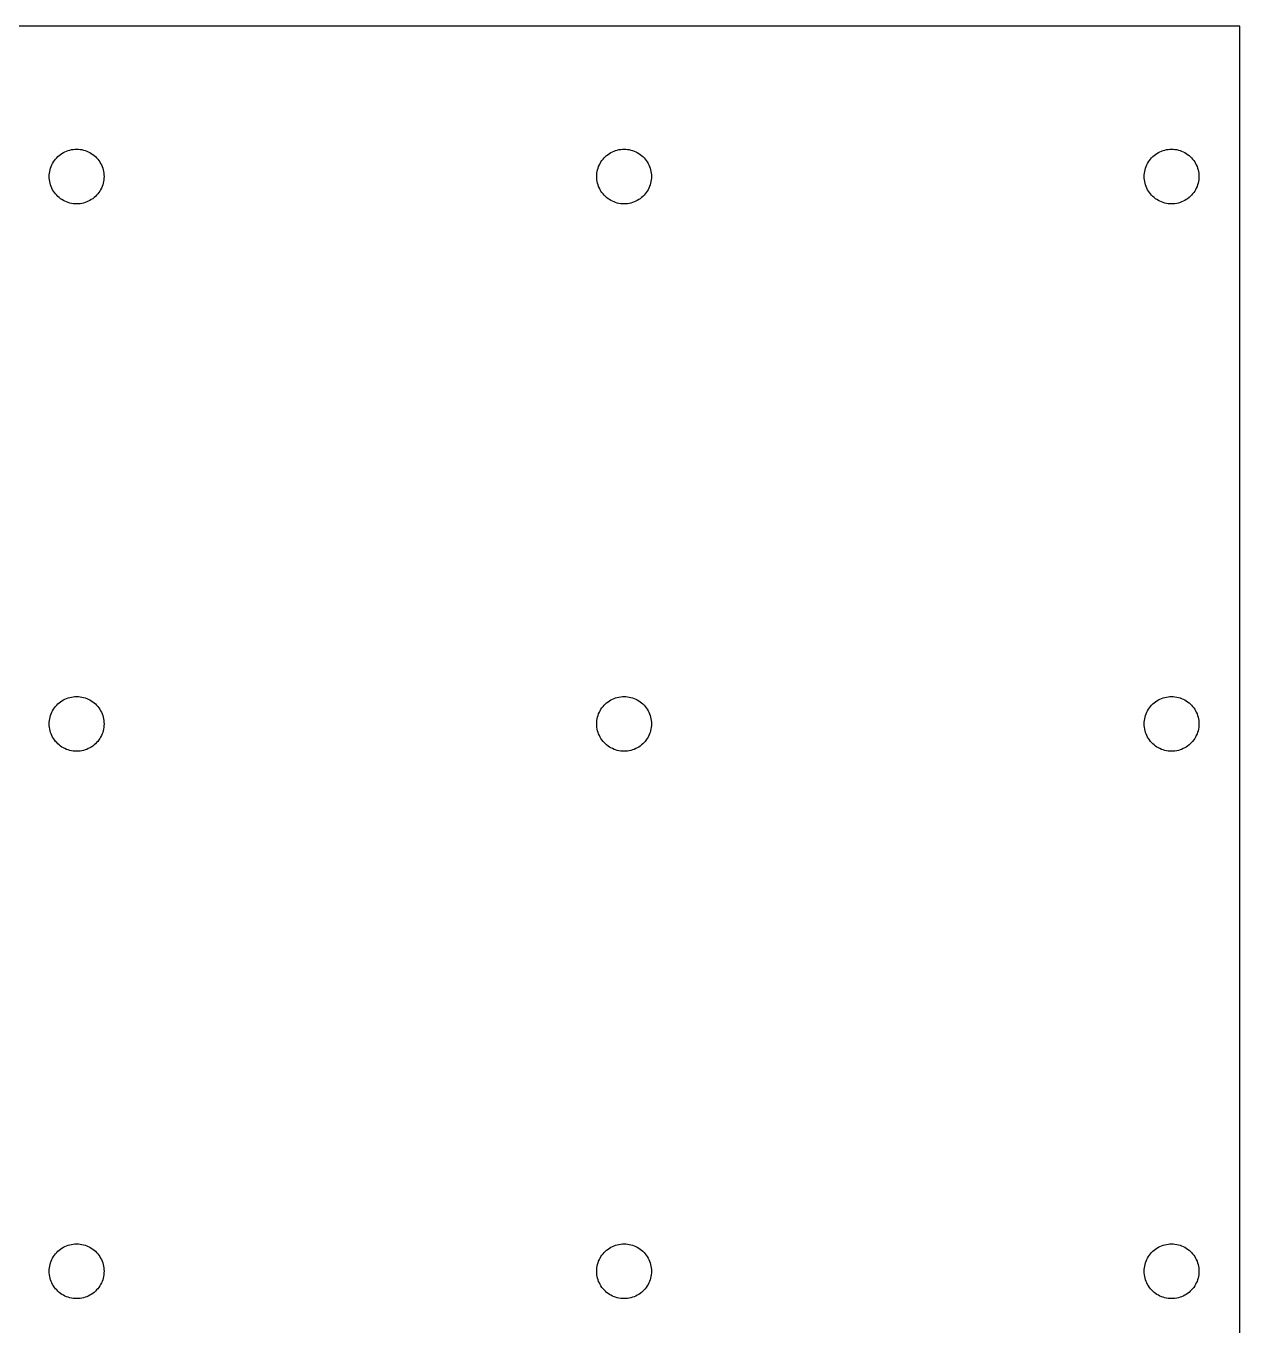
# Model space of a CAD drawing. Header units: metres. Extents: x -85 to 85, y -95 to 95.
# Drawn here: x -3.7 to 85, y 0 to 95 of the extents above; entities that cross this region are included whole.
import ezdxf

# ---------------------------------------------------------------- set-up
doc = ezdxf.new("R2010")
doc.units = ezdxf.units.M

msp = doc.modelspace()

# ---------------------------------------------------------------- linework, layer by layer
for p, q in [((85, 95), (-85, 95)), ((85, -95), (85, 95)), ((-1.36909, 85.4579), (-1.27486, 85.541)), ((-1.27486, 85.541), (-1.17558, 85.618)), ((-1.17558, 85.618), (-1.07166, 85.6886)), ((-1.07166, 85.6886), (-0.963516, 85.7526)), ((-0.963516, 85.7526), (-0.851562, 85.8096)), ((-0.851562, 85.8096), (-0.736252, 85.8595)), ((-0.736252, 85.8595), (-0.618042, 85.9021)), ((-0.618042, 85.9021), (-0.497391, 85.9372)), ((-0.497391, 85.9372), (-0.374771, 85.9646)), ((-0.374771, 85.9646), (-0.250671, 85.9842)), ((-0.250671, 85.9842), (-0.125595, 85.996)), ((-0.125595, 85.996), (0, 86)), ((0, 86), (0.12558, 85.996)), ((0.12558, 85.996), (0.250656, 85.9842)), ((0.250656, 85.9842), (0.374756, 85.9646)), ((0.374756, 85.9646), (0.497375, 85.9372)), ((0.497375, 85.9372), (0.618027, 85.9021)), ((0.618027, 85.9021), (0.736237, 85.8595)), ((0.736237, 85.8595), (0.851547, 85.8096)), ((0.851547, 85.8096), (0.963501, 85.7526)), ((0.963501, 85.7526), (1.07164, 85.6886)), ((1.07164, 85.6886), (1.17557, 85.618)), ((1.17557, 85.618), (1.27484, 85.541)), ((1.27484, 85.541), (1.36908, 85.4579)), ((38.6309, 85.4579), (38.7251, 85.541)), ((38.7251, 85.541), (38.8244, 85.618)), ((38.8244, 85.618), (38.9283, 85.6886)), ((38.9283, 85.6886), (39.0365, 85.7526)), ((39.0365, 85.7526), (39.1484, 85.8096)), ((39.1484, 85.8096), (39.2637, 85.8595)), ((39.2637, 85.8595), (39.382, 85.9021)), ((39.382, 85.9021), (39.5026, 85.9372)), ((39.5026, 85.9372), (39.6252, 85.9646)), ((39.6252, 85.9646), (39.7493, 85.9842)), ((39.7493, 85.9842), (39.8744, 85.996)), ((39.8744, 85.996), (40, 86)), ((40, 86), (40.1256, 85.996)), ((40.1256, 85.996), (40.2507, 85.9842)), ((40.2507, 85.9842), (40.3748, 85.9646)), ((40.3748, 85.9646), (40.4974, 85.9372)), ((40.4974, 85.9372), (40.618, 85.9021)), ((40.618, 85.9021), (40.7362, 85.8595)), ((40.7362, 85.8595), (40.8515, 85.8096)), ((40.8515, 85.8096), (40.9635, 85.7526)), ((40.9635, 85.7526), (41.0716, 85.6886)), ((41.0716, 85.6886), (41.1756, 85.618)), ((41.1756, 85.618), (41.2748, 85.541)), ((41.2748, 85.541), (41.3691, 85.4579)), ((78.6309, 85.4579), (78.7251, 85.541)), ((78.7251, 85.541), (78.8244, 85.618)), ((78.8244, 85.618), (78.9283, 85.6886)), ((78.9283, 85.6886), (79.0365, 85.7526)), ((79.0365, 85.7526), (79.1484, 85.8096)), ((79.1484, 85.8096), (79.2637, 85.8595)), ((79.2637, 85.8595), (79.382, 85.9021)), ((79.382, 85.9021), (79.5026, 85.9372)), ((79.5026, 85.9372), (79.6252, 85.9646)), ((79.6252, 85.9646), (79.7493, 85.9842)), ((79.7493, 85.9842), (79.8744, 85.996)), ((79.8744, 85.996), (80, 86)), ((80, 86), (80.1256, 85.996)), ((80.1256, 85.996), (80.2507, 85.9842)), ((80.2507, 85.9842), (80.3748, 85.9646)), ((80.3748, 85.9646), (80.4974, 85.9372)), ((80.4974, 85.9372), (80.618, 85.9021)), ((80.618, 85.9021), (80.7362, 85.8595)), ((80.7362, 85.8595), (80.8515, 85.8096)), ((80.8515, 85.8096), (80.9635, 85.7526)), ((80.9635, 85.7526), (81.0716, 85.6886)), ((81.0716, 85.6886), (81.1756, 85.618)), ((81.1756, 85.618), (81.2748, 85.541)), ((81.2748, 85.541), (81.3691, 85.4579)), ((-1.93718, 84.4974), (-1.90211, 84.618)), ((-1.90211, 84.618), (-1.85956, 84.7362)), ((-1.85956, 84.7362), (-1.80966, 84.8515)), ((-1.80966, 84.8515), (-1.75262, 84.9635)), ((-1.75262, 84.9635), (-1.68866, 85.0716)), ((-1.68866, 85.0716), (-1.61804, 85.1756)), ((-1.61804, 85.1756), (-1.54103, 85.2748)), ((-1.54103, 85.2748), (-1.45795, 85.3691)), ((-1.45795, 85.3691), (-1.36909, 85.4579)), ((1.36908, 85.4579), (1.45793, 85.3691)), ((1.45793, 85.3691), (1.54102, 85.2748)), ((1.54102, 85.2748), (1.61803, 85.1756)), ((1.61803, 85.1756), (1.68864, 85.0716)), ((1.68864, 85.0716), (1.75261, 84.9635)), ((1.75261, 84.9635), (1.80965, 84.8515)), ((1.80965, 84.8515), (1.85954, 84.7362)), ((1.85954, 84.7362), (1.9021, 84.618)), ((1.9021, 84.618), (1.93716, 84.4974)), ((38.0628, 84.4974), (38.0979, 84.618)), ((38.0979, 84.618), (38.1404, 84.7362)), ((38.1404, 84.7362), (38.1903, 84.8515)), ((38.1903, 84.8515), (38.2474, 84.9635)), ((38.2474, 84.9635), (38.3113, 85.0716)), ((38.3113, 85.0716), (38.382, 85.1756)), ((38.382, 85.1756), (38.459, 85.2748)), ((38.459, 85.2748), (38.5421, 85.3691)), ((38.5421, 85.3691), (38.6309, 85.4579)), ((41.3691, 85.4579), (41.4579, 85.3691)), ((41.4579, 85.3691), (41.541, 85.2748)), ((41.541, 85.2748), (41.618, 85.1756)), ((41.618, 85.1756), (41.6886, 85.0716)), ((41.6886, 85.0716), (41.7526, 84.9635)), ((41.7526, 84.9635), (41.8096, 84.8515)), ((41.8096, 84.8515), (41.8595, 84.7362)), ((41.8595, 84.7362), (41.9021, 84.618)), ((41.9021, 84.618), (41.9372, 84.4974)), ((78.0628, 84.4974), (78.0979, 84.618)), ((78.0979, 84.618), (78.1404, 84.7362)), ((78.1404, 84.7362), (78.1903, 84.8515)), ((78.1903, 84.8515), (78.2474, 84.9635)), ((78.2474, 84.9635), (78.3113, 85.0716)), ((78.3113, 85.0716), (78.382, 85.1756)), ((78.382, 85.1756), (78.459, 85.2748)), ((78.459, 85.2748), (78.5421, 85.3691)), ((78.5421, 85.3691), (78.6309, 85.4579)), ((81.3691, 85.4579), (81.4579, 85.3691)), ((81.4579, 85.3691), (81.541, 85.2748)), ((81.541, 85.2748), (81.618, 85.1756)), ((81.618, 85.1756), (81.6886, 85.0716)), ((81.6886, 85.0716), (81.7526, 84.9635)), ((81.7526, 84.9635), (81.8096, 84.8515)), ((81.8096, 84.8515), (81.8595, 84.7362)), ((81.8595, 84.7362), (81.9021, 84.618)), ((81.9021, 84.618), (81.9372, 84.4974)), ((-2, 84), (-1.99606, 84.1256)), ((-1.99606, 83.8744), (-2, 84)), ((-1.99606, 84.1256), (-1.98424, 84.2507)), ((-1.98424, 83.7493), (-1.99606, 83.8744)), ((-1.98424, 84.2507), (-1.96458, 84.3748)), ((-1.96458, 83.6252), (-1.98424, 83.7493)), ((-1.96458, 84.3748), (-1.93718, 84.4974)), ((-1.93718, 83.5026), (-1.96458, 83.6252)), ((1.93716, 84.4974), (1.96457, 84.3748)), ((1.96457, 83.6252), (1.93716, 83.5026)), ((1.96457, 84.3748), (1.98422, 84.2507)), ((1.98422, 83.7493), (1.96457, 83.6252)), ((1.98422, 84.2507), (1.99605, 84.1256)), ((1.99605, 83.8744), (1.98422, 83.7493)), ((1.99605, 84.1256), (2, 84)), ((2, 84), (1.99605, 83.8744)), ((38, 84), (38.0039, 84.1256)), ((38.0039, 83.8744), (38, 84)), ((38.0039, 84.1256), (38.0158, 84.2507)), ((38.0158, 83.7493), (38.0039, 83.8744)), ((38.0158, 84.2507), (38.0354, 84.3748)), ((38.0354, 83.6252), (38.0158, 83.7493)), ((38.0354, 84.3748), (38.0628, 84.4974)), ((38.0628, 83.5026), (38.0354, 83.6252)), ((41.9372, 84.4974), (41.9646, 84.3748)), ((41.9646, 83.6252), (41.9372, 83.5026)), ((41.9646, 84.3748), (41.9842, 84.2507)), ((41.9842, 83.7493), (41.9646, 83.6252)), ((41.9842, 84.2507), (41.996, 84.1256)), ((41.996, 83.8744), (41.9842, 83.7493)), ((41.996, 84.1256), (42, 84)), ((42, 84), (41.996, 83.8744)), ((78, 84), (78.0039, 84.1256)), ((78.0039, 83.8744), (78, 84)), ((78.0039, 84.1256), (78.0158, 84.2507)), ((78.0158, 83.7493), (78.0039, 83.8744)), ((78.0158, 84.2507), (78.0354, 84.3748)), ((78.0354, 83.6252), (78.0158, 83.7493)), ((78.0354, 84.3748), (78.0628, 84.4974)), ((78.0628, 83.5026), (78.0354, 83.6252)), ((81.9372, 84.4974), (81.9646, 84.3748)), ((81.9646, 83.6252), (81.9372, 83.5026)), ((81.9646, 84.3748), (81.9842, 84.2507)), ((81.9842, 83.7493), (81.9646, 83.6252)), ((81.9842, 84.2507), (81.996, 84.1256)), ((81.996, 83.8744), (81.9842, 83.7493)), ((81.996, 84.1256), (82, 84)), ((82, 84), (81.996, 83.8744)), ((-1.90211, 83.382), (-1.93718, 83.5026)), ((-1.85956, 83.2637), (-1.90211, 83.382)), ((-1.80966, 83.1484), (-1.85956, 83.2637)), ((-1.75262, 83.0365), (-1.80966, 83.1484)), ((-1.68866, 82.9283), (-1.75262, 83.0365)), ((-1.61804, 82.8244), (-1.68866, 82.9283)), ((-1.54103, 82.7251), (-1.61804, 82.8244)), ((-1.45795, 82.6309), (-1.54103, 82.7251)), ((1.54102, 82.7251), (1.45793, 82.6309)), ((1.61803, 82.8244), (1.54102, 82.7251)), ((1.68864, 82.9283), (1.61803, 82.8244)), ((1.75261, 83.0365), (1.68864, 82.9283)), ((1.80965, 83.1484), (1.75261, 83.0365)), ((1.85954, 83.2637), (1.80965, 83.1484)), ((1.9021, 83.382), (1.85954, 83.2637)), ((1.93716, 83.5026), (1.9021, 83.382)), ((38.0979, 83.382), (38.0628, 83.5026)), ((38.1404, 83.2637), (38.0979, 83.382)), ((38.1903, 83.1484), (38.1404, 83.2637)), ((38.2474, 83.0365), (38.1903, 83.1484)), ((38.3113, 82.9283), (38.2474, 83.0365)), ((38.382, 82.8244), (38.3113, 82.9283)), ((38.459, 82.7251), (38.382, 82.8244)), ((38.5421, 82.6309), (38.459, 82.7251)), ((41.541, 82.7251), (41.4579, 82.6309)), ((41.618, 82.8244), (41.541, 82.7251)), ((41.6886, 82.9283), (41.618, 82.8244)), ((41.7526, 83.0365), (41.6886, 82.9283)), ((41.8096, 83.1484), (41.7526, 83.0365)), ((41.8595, 83.2637), (41.8096, 83.1484)), ((41.9021, 83.382), (41.8595, 83.2637)), ((41.9372, 83.5026), (41.9021, 83.382)), ((78.0979, 83.382), (78.0628, 83.5026)), ((78.1404, 83.2637), (78.0979, 83.382)), ((78.1903, 83.1484), (78.1404, 83.2637)), ((78.2474, 83.0365), (78.1903, 83.1484)), ((78.3113, 82.9283), (78.2474, 83.0365)), ((78.382, 82.8244), (78.3113, 82.9283)), ((78.459, 82.7251), (78.382, 82.8244)), ((78.5421, 82.6309), (78.459, 82.7251)), ((81.541, 82.7251), (81.4579, 82.6309)), ((81.618, 82.8244), (81.541, 82.7251)), ((81.6886, 82.9283), (81.618, 82.8244)), ((81.7526, 83.0365), (81.6886, 82.9283)), ((81.8096, 83.1484), (81.7526, 83.0365)), ((81.8595, 83.2637), (81.8096, 83.1484)), ((81.9021, 83.382), (81.8595, 83.2637)), ((81.9372, 83.5026), (81.9021, 83.382)), ((-1.36909, 82.5421), (-1.45795, 82.6309)), ((-1.27486, 82.459), (-1.36909, 82.5421)), ((-1.17558, 82.382), (-1.27486, 82.459)), ((-1.07166, 82.3113), (-1.17558, 82.382)), ((-0.963516, 82.2474), (-1.07166, 82.3113)), ((-0.851562, 82.1903), (-0.963516, 82.2474)), ((-0.736252, 82.1404), (-0.851562, 82.1903)), ((-0.618042, 82.0979), (-0.736252, 82.1404)), ((-0.497391, 82.0628), (-0.618042, 82.0979)), ((-0.374771, 82.0354), (-0.497391, 82.0628)), ((-0.250671, 82.0158), (-0.374771, 82.0354)), ((-0.125595, 82.0039), (-0.250671, 82.0158)), ((0, 82), (-0.125595, 82.0039)), ((0.12558, 82.0039), (0, 82)), ((0.250656, 82.0158), (0.12558, 82.0039)), ((0.374756, 82.0354), (0.250656, 82.0158)), ((0.497375, 82.0628), (0.374756, 82.0354)), ((0.618027, 82.0979), (0.497375, 82.0628)), ((0.736237, 82.1404), (0.618027, 82.0979)), ((0.851547, 82.1903), (0.736237, 82.1404)), ((0.963501, 82.2474), (0.851547, 82.1903)), ((1.07164, 82.3113), (0.963501, 82.2474)), ((1.17557, 82.382), (1.07164, 82.3113)), ((1.27484, 82.459), (1.17557, 82.382)), ((1.36908, 82.5421), (1.27484, 82.459)), ((1.45793, 82.6309), (1.36908, 82.5421)), ((38.6309, 82.5421), (38.5421, 82.6309)), ((38.7251, 82.459), (38.6309, 82.5421)), ((38.8244, 82.382), (38.7251, 82.459)), ((38.9283, 82.3113), (38.8244, 82.382)), ((39.0365, 82.2474), (38.9283, 82.3113)), ((39.1484, 82.1903), (39.0365, 82.2474)), ((39.2637, 82.1404), (39.1484, 82.1903)), ((39.382, 82.0979), (39.2637, 82.1404)), ((39.5026, 82.0628), (39.382, 82.0979)), ((39.6252, 82.0354), (39.5026, 82.0628)), ((39.7493, 82.0158), (39.6252, 82.0354)), ((39.8744, 82.0039), (39.7493, 82.0158)), ((40, 82), (39.8744, 82.0039)), ((40.1256, 82.0039), (40, 82)), ((40.2507, 82.0158), (40.1256, 82.0039)), ((40.3748, 82.0354), (40.2507, 82.0158)), ((40.4974, 82.0628), (40.3748, 82.0354)), ((40.618, 82.0979), (40.4974, 82.0628)), ((40.7362, 82.1404), (40.618, 82.0979)), ((40.8515, 82.1903), (40.7362, 82.1404)), ((40.9635, 82.2474), (40.8515, 82.1903)), ((41.0716, 82.3113), (40.9635, 82.2474)), ((41.1756, 82.382), (41.0716, 82.3113)), ((41.2748, 82.459), (41.1756, 82.382)), ((41.3691, 82.5421), (41.2748, 82.459)), ((41.4579, 82.6309), (41.3691, 82.5421)), ((78.6309, 82.5421), (78.5421, 82.6309)), ((78.7251, 82.459), (78.6309, 82.5421)), ((78.8244, 82.382), (78.7251, 82.459)), ((78.9283, 82.3113), (78.8244, 82.382)), ((79.0365, 82.2474), (78.9283, 82.3113)), ((79.1484, 82.1903), (79.0365, 82.2474)), ((79.2637, 82.1404), (79.1484, 82.1903)), ((79.382, 82.0979), (79.2637, 82.1404)), ((79.5026, 82.0628), (79.382, 82.0979)), ((79.6252, 82.0354), (79.5026, 82.0628)), ((79.7493, 82.0158), (79.6252, 82.0354)), ((79.8744, 82.0039), (79.7493, 82.0158)), ((80, 82), (79.8744, 82.0039)), ((80.1256, 82.0039), (80, 82)), ((80.2507, 82.0158), (80.1256, 82.0039)), ((80.3748, 82.0354), (80.2507, 82.0158)), ((80.4974, 82.0628), (80.3748, 82.0354)), ((80.618, 82.0979), (80.4974, 82.0628)), ((80.7362, 82.1404), (80.618, 82.0979)), ((80.8515, 82.1903), (80.7362, 82.1404)), ((80.9635, 82.2474), (80.8515, 82.1903)), ((81.0716, 82.3113), (80.9635, 82.2474)), ((81.1756, 82.382), (81.0716, 82.3113)), ((81.2748, 82.459), (81.1756, 82.382)), ((81.3691, 82.5421), (81.2748, 82.459)), ((81.4579, 82.6309), (81.3691, 82.5421)), ((-1.27486, 45.541), (-1.17558, 45.618)), ((-1.17558, 45.618), (-1.07166, 45.6886)), ((-1.07166, 45.6886), (-0.963516, 45.7526)), ((-0.963516, 45.7526), (-0.851562, 45.8096)), ((-0.851562, 45.8096), (-0.736252, 45.8595)), ((-0.736252, 45.8595), (-0.618042, 45.9021)), ((-0.618042, 45.9021), (-0.497391, 45.9372)), ((-0.497391, 45.9372), (-0.374771, 45.9646)), ((-0.374771, 45.9646), (-0.250671, 45.9842)), ((-0.250671, 45.9842), (-0.125595, 45.996)), ((-0.125595, 45.996), (0, 46)), ((0, 46), (0.12558, 45.996)), ((0.12558, 45.996), (0.250656, 45.9842)), ((0.250656, 45.9842), (0.374756, 45.9646)), ((0.374756, 45.9646), (0.497375, 45.9372)), ((0.497375, 45.9372), (0.618027, 45.9021)), ((0.618027, 45.9021), (0.736237, 45.8595)), ((0.736237, 45.8595), (0.851547, 45.8096)), ((0.851547, 45.8096), (0.963501, 45.7526)), ((0.963501, 45.7526), (1.07164, 45.6886)), ((1.07164, 45.6886), (1.17557, 45.618)), ((1.17557, 45.618), (1.27484, 45.541)), ((38.7251, 45.541), (38.8244, 45.618)), ((38.8244, 45.618), (38.9283, 45.6886)), ((38.9283, 45.6886), (39.0365, 45.7526)), ((39.0365, 45.7526), (39.1484, 45.8096)), ((39.1484, 45.8096), (39.2637, 45.8595)), ((39.2637, 45.8595), (39.382, 45.9021)), ((39.382, 45.9021), (39.5026, 45.9372)), ((39.5026, 45.9372), (39.6252, 45.9646)), ((39.6252, 45.9646), (39.7493, 45.9842)), ((39.7493, 45.9842), (39.8744, 45.996)), ((39.8744, 45.996), (40, 46)), ((40, 46), (40.1256, 45.996)), ((40.1256, 45.996), (40.2507, 45.9842)), ((40.2507, 45.9842), (40.3748, 45.9646)), ((40.3748, 45.9646), (40.4974, 45.9372)), ((40.4974, 45.9372), (40.618, 45.9021)), ((40.618, 45.9021), (40.7362, 45.8595)), ((40.7362, 45.8595), (40.8515, 45.8096)), ((40.8515, 45.8096), (40.9635, 45.7526)), ((40.9635, 45.7526), (41.0716, 45.6886)), ((41.0716, 45.6886), (41.1756, 45.618)), ((41.1756, 45.618), (41.2748, 45.541)), ((78.7251, 45.541), (78.8244, 45.618)), ((78.8244, 45.618), (78.9283, 45.6886)), ((78.9283, 45.6886), (79.0365, 45.7526)), ((79.0365, 45.7526), (79.1484, 45.8096)), ((79.1484, 45.8096), (79.2637, 45.8595)), ((79.2637, 45.8595), (79.382, 45.9021)), ((79.382, 45.9021), (79.5026, 45.9372)), ((79.5026, 45.9372), (79.6252, 45.9646)), ((79.6252, 45.9646), (79.7493, 45.9842)), ((79.7493, 45.9842), (79.8744, 45.996)), ((79.8744, 45.996), (80, 46)), ((80, 46), (80.1256, 45.996)), ((80.1256, 45.996), (80.2507, 45.9842)), ((80.2507, 45.9842), (80.3748, 45.9646)), ((80.3748, 45.9646), (80.4974, 45.9372)), ((80.4974, 45.9372), (80.618, 45.9021)), ((80.618, 45.9021), (80.7362, 45.8595)), ((80.7362, 45.8595), (80.8515, 45.8096)), ((80.8515, 45.8096), (80.9635, 45.7526)), ((80.9635, 45.7526), (81.0716, 45.6886)), ((81.0716, 45.6886), (81.1756, 45.618)), ((81.1756, 45.618), (81.2748, 45.541)), ((-1.90211, 44.618), (-1.85956, 44.7362)), ((-1.85956, 44.7362), (-1.80966, 44.8515)), ((-1.80966, 44.8515), (-1.75262, 44.9635)), ((-1.75262, 44.9635), (-1.68866, 45.0716)), ((-1.68866, 45.0716), (-1.61804, 45.1756)), ((-1.61804, 45.1756), (-1.54103, 45.2748)), ((-1.54103, 45.2748), (-1.45795, 45.3691)), ((-1.45795, 45.3691), (-1.36909, 45.4579)), ((-1.36909, 45.4579), (-1.27486, 45.541)), ((1.27484, 45.541), (1.36908, 45.4579)), ((1.36908, 45.4579), (1.45793, 45.3691)), ((1.45793, 45.3691), (1.54102, 45.2748)), ((1.54102, 45.2748), (1.61803, 45.1756)), ((1.61803, 45.1756), (1.68864, 45.0716)), ((1.68864, 45.0716), (1.75261, 44.9635)), ((1.75261, 44.9635), (1.80965, 44.8515)), ((1.80965, 44.8515), (1.85954, 44.7362)), ((1.85954, 44.7362), (1.9021, 44.618)), ((38.0979, 44.618), (38.1404, 44.7362)), ((38.1404, 44.7362), (38.1903, 44.8515)), ((38.1903, 44.8515), (38.2474, 44.9635)), ((38.2474, 44.9635), (38.3113, 45.0716)), ((38.3113, 45.0716), (38.382, 45.1756)), ((38.382, 45.1756), (38.459, 45.2748)), ((38.459, 45.2748), (38.5421, 45.3691)), ((38.5421, 45.3691), (38.6309, 45.4579)), ((38.6309, 45.4579), (38.7251, 45.541)), ((41.2748, 45.541), (41.3691, 45.4579)), ((41.3691, 45.4579), (41.4579, 45.3691)), ((41.4579, 45.3691), (41.541, 45.2748)), ((41.541, 45.2748), (41.618, 45.1756)), ((41.618, 45.1756), (41.6886, 45.0716)), ((41.6886, 45.0716), (41.7526, 44.9635)), ((41.7526, 44.9635), (41.8096, 44.8515)), ((41.8096, 44.8515), (41.8595, 44.7362)), ((41.8595, 44.7362), (41.9021, 44.618)), ((78.0979, 44.618), (78.1404, 44.7362)), ((78.1404, 44.7362), (78.1903, 44.8515)), ((78.1903, 44.8515), (78.2474, 44.9635)), ((78.2474, 44.9635), (78.3113, 45.0716)), ((78.3113, 45.0716), (78.382, 45.1756)), ((78.382, 45.1756), (78.459, 45.2748)), ((78.459, 45.2748), (78.5421, 45.3691)), ((78.5421, 45.3691), (78.6309, 45.4579)), ((78.6309, 45.4579), (78.7251, 45.541)), ((81.2748, 45.541), (81.3691, 45.4579)), ((81.3691, 45.4579), (81.4579, 45.3691)), ((81.4579, 45.3691), (81.541, 45.2748)), ((81.541, 45.2748), (81.618, 45.1756)), ((81.618, 45.1756), (81.6886, 45.0716)), ((81.6886, 45.0716), (81.7526, 44.9635)), ((81.7526, 44.9635), (81.8096, 44.8515)), ((81.8096, 44.8515), (81.8595, 44.7362)), ((81.8595, 44.7362), (81.9021, 44.618)), ((-2, 44), (-1.99606, 44.1256)), ((-1.99606, 43.8744), (-2, 44)), ((-1.99606, 44.1256), (-1.98424, 44.2507)), ((-1.98424, 43.7493), (-1.99606, 43.8744)), ((-1.98424, 44.2507), (-1.96458, 44.3748)), ((-1.96458, 43.6252), (-1.98424, 43.7493)), ((-1.96458, 44.3748), (-1.93718, 44.4974)), ((-1.93718, 44.4974), (-1.90211, 44.618)), ((1.9021, 44.618), (1.93716, 44.4974)), ((1.93716, 44.4974), (1.96457, 44.3748)), ((1.96457, 44.3748), (1.98422, 44.2507)), ((1.98422, 43.7493), (1.96457, 43.6252)), ((1.98422, 44.2507), (1.99605, 44.1256)), ((1.99605, 43.8744), (1.98422, 43.7493)), ((1.99605, 44.1256), (2, 44)), ((2, 44), (1.99605, 43.8744)), ((38, 44), (38.0039, 44.1256)), ((38.0039, 43.8744), (38, 44)), ((38.0039, 44.1256), (38.0158, 44.2507)), ((38.0158, 43.7493), (38.0039, 43.8744)), ((38.0158, 44.2507), (38.0354, 44.3748)), ((38.0354, 43.6252), (38.0158, 43.7493)), ((38.0354, 44.3748), (38.0628, 44.4974)), ((38.0628, 44.4974), (38.0979, 44.618)), ((41.9021, 44.618), (41.9372, 44.4974)), ((41.9372, 44.4974), (41.9646, 44.3748)), ((41.9646, 44.3748), (41.9842, 44.2507)), ((41.9842, 43.7493), (41.9646, 43.6252)), ((41.9842, 44.2507), (41.996, 44.1256)), ((41.996, 43.8744), (41.9842, 43.7493)), ((41.996, 44.1256), (42, 44)), ((42, 44), (41.996, 43.8744)), ((78, 44), (78.0039, 44.1256)), ((78.0039, 43.8744), (78, 44)), ((78.0039, 44.1256), (78.0158, 44.2507)), ((78.0158, 43.7493), (78.0039, 43.8744)), ((78.0158, 44.2507), (78.0354, 44.3748)), ((78.0354, 43.6252), (78.0158, 43.7493)), ((78.0354, 44.3748), (78.0628, 44.4974)), ((78.0628, 44.4974), (78.0979, 44.618)), ((81.9021, 44.618), (81.9372, 44.4974)), ((81.9372, 44.4974), (81.9646, 44.3748)), ((81.9646, 44.3748), (81.9842, 44.2507)), ((81.9842, 43.7493), (81.9646, 43.6252)), ((81.9842, 44.2507), (81.996, 44.1256)), ((81.996, 43.8744), (81.9842, 43.7493)), ((81.996, 44.1256), (82, 44)), ((82, 44), (81.996, 43.8744)), ((-1.93718, 43.5026), (-1.96458, 43.6252)), ((-1.90211, 43.382), (-1.93718, 43.5026)), ((-1.85956, 43.2637), (-1.90211, 43.382)), ((-1.80966, 43.1484), (-1.85956, 43.2637)), ((-1.75262, 43.0365), (-1.80966, 43.1484)), ((-1.68866, 42.9283), (-1.75262, 43.0365)), ((-1.61804, 42.8244), (-1.68866, 42.9283)), ((-1.54103, 42.7251), (-1.61804, 42.8244)), ((1.61803, 42.8244), (1.54102, 42.7251)), ((1.68864, 42.9283), (1.61803, 42.8244)), ((1.75261, 43.0365), (1.68864, 42.9283)), ((1.80965, 43.1484), (1.75261, 43.0365)), ((1.85954, 43.2637), (1.80965, 43.1484)), ((1.9021, 43.382), (1.85954, 43.2637)), ((1.93716, 43.5026), (1.9021, 43.382)), ((1.96457, 43.6252), (1.93716, 43.5026)), ((38.0628, 43.5026), (38.0354, 43.6252)), ((38.0979, 43.382), (38.0628, 43.5026)), ((38.1404, 43.2637), (38.0979, 43.382)), ((38.1903, 43.1484), (38.1404, 43.2637)), ((38.2474, 43.0365), (38.1903, 43.1484)), ((38.3113, 42.9283), (38.2474, 43.0365)), ((38.382, 42.8244), (38.3113, 42.9283)), ((38.459, 42.7251), (38.382, 42.8244)), ((41.618, 42.8244), (41.541, 42.7251)), ((41.6886, 42.9283), (41.618, 42.8244)), ((41.7526, 43.0365), (41.6886, 42.9283)), ((41.8096, 43.1484), (41.7526, 43.0365)), ((41.8595, 43.2637), (41.8096, 43.1484)), ((41.9021, 43.382), (41.8595, 43.2637)), ((41.9372, 43.5026), (41.9021, 43.382)), ((41.9646, 43.6252), (41.9372, 43.5026)), ((78.0628, 43.5026), (78.0354, 43.6252)), ((78.0979, 43.382), (78.0628, 43.5026)), ((78.1404, 43.2637), (78.0979, 43.382)), ((78.1903, 43.1484), (78.1404, 43.2637)), ((78.2474, 43.0365), (78.1903, 43.1484)), ((78.3113, 42.9283), (78.2474, 43.0365)), ((78.382, 42.8244), (78.3113, 42.9283)), ((78.459, 42.7251), (78.382, 42.8244)), ((81.618, 42.8244), (81.541, 42.7251)), ((81.6886, 42.9283), (81.618, 42.8244)), ((81.7526, 43.0365), (81.6886, 42.9283)), ((81.8096, 43.1484), (81.7526, 43.0365)), ((81.8595, 43.2637), (81.8096, 43.1484)), ((81.9021, 43.382), (81.8595, 43.2637)), ((81.9372, 43.5026), (81.9021, 43.382)), ((81.9646, 43.6252), (81.9372, 43.5026)), ((-1.45795, 42.6309), (-1.54103, 42.7251)), ((-1.36909, 42.5421), (-1.45795, 42.6309)), ((-1.27486, 42.459), (-1.36909, 42.5421)), ((-1.17558, 42.382), (-1.27486, 42.459)), ((-1.07166, 42.3113), (-1.17558, 42.382)), ((-0.963516, 42.2474), (-1.07166, 42.3113)), ((-0.851562, 42.1903), (-0.963516, 42.2474)), ((-0.736252, 42.1404), (-0.851562, 42.1903)), ((-0.618042, 42.0979), (-0.736252, 42.1404)), ((-0.497391, 42.0628), (-0.618042, 42.0979)), ((-0.374771, 42.0354), (-0.497391, 42.0628)), ((-0.250671, 42.0158), (-0.374771, 42.0354)), ((-0.125595, 42.0039), (-0.250671, 42.0158)), ((0, 42), (-0.125595, 42.0039)), ((0.12558, 42.0039), (0, 42)), ((0.250656, 42.0158), (0.12558, 42.0039)), ((0.374756, 42.0354), (0.250656, 42.0158)), ((0.497375, 42.0628), (0.374756, 42.0354)), ((0.618027, 42.0979), (0.497375, 42.0628)), ((0.736237, 42.1404), (0.618027, 42.0979)), ((0.851547, 42.1903), (0.736237, 42.1404)), ((0.963501, 42.2474), (0.851547, 42.1903)), ((1.07164, 42.3113), (0.963501, 42.2474)), ((1.17557, 42.382), (1.07164, 42.3113)), ((1.27484, 42.459), (1.17557, 42.382)), ((1.36908, 42.5421), (1.27484, 42.459)), ((1.45793, 42.6309), (1.36908, 42.5421)), ((1.54102, 42.7251), (1.45793, 42.6309)), ((38.5421, 42.6309), (38.459, 42.7251)), ((38.6309, 42.5421), (38.5421, 42.6309)), ((38.7251, 42.459), (38.6309, 42.5421)), ((38.8244, 42.382), (38.7251, 42.459)), ((38.9283, 42.3113), (38.8244, 42.382)), ((39.0365, 42.2474), (38.9283, 42.3113)), ((39.1484, 42.1903), (39.0365, 42.2474)), ((39.2637, 42.1404), (39.1484, 42.1903)), ((39.382, 42.0979), (39.2637, 42.1404)), ((39.5026, 42.0628), (39.382, 42.0979)), ((39.6252, 42.0354), (39.5026, 42.0628)), ((39.7493, 42.0158), (39.6252, 42.0354)), ((39.8744, 42.0039), (39.7493, 42.0158)), ((40, 42), (39.8744, 42.0039)), ((40.1256, 42.0039), (40, 42)), ((40.2507, 42.0158), (40.1256, 42.0039)), ((40.3748, 42.0354), (40.2507, 42.0158)), ((40.4974, 42.0628), (40.3748, 42.0354)), ((40.618, 42.0979), (40.4974, 42.0628)), ((40.7362, 42.1404), (40.618, 42.0979)), ((40.8515, 42.1903), (40.7362, 42.1404)), ((40.9635, 42.2474), (40.8515, 42.1903)), ((41.0716, 42.3113), (40.9635, 42.2474)), ((41.1756, 42.382), (41.0716, 42.3113)), ((41.2748, 42.459), (41.1756, 42.382)), ((41.3691, 42.5421), (41.2748, 42.459)), ((41.4579, 42.6309), (41.3691, 42.5421)), ((41.541, 42.7251), (41.4579, 42.6309)), ((78.5421, 42.6309), (78.459, 42.7251)), ((78.6309, 42.5421), (78.5421, 42.6309)), ((78.7251, 42.459), (78.6309, 42.5421)), ((78.8244, 42.382), (78.7251, 42.459)), ((78.9283, 42.3113), (78.8244, 42.382)), ((79.0365, 42.2474), (78.9283, 42.3113)), ((79.1484, 42.1903), (79.0365, 42.2474)), ((79.2637, 42.1404), (79.1484, 42.1903)), ((79.382, 42.0979), (79.2637, 42.1404)), ((79.5026, 42.0628), (79.382, 42.0979)), ((79.6252, 42.0354), (79.5026, 42.0628)), ((79.7493, 42.0158), (79.6252, 42.0354)), ((79.8744, 42.0039), (79.7493, 42.0158)), ((80, 42), (79.8744, 42.0039)), ((80.1256, 42.0039), (80, 42)), ((80.2507, 42.0158), (80.1256, 42.0039)), ((80.3748, 42.0354), (80.2507, 42.0158)), ((80.4974, 42.0628), (80.3748, 42.0354)), ((80.618, 42.0979), (80.4974, 42.0628)), ((80.7362, 42.1404), (80.618, 42.0979)), ((80.8515, 42.1903), (80.7362, 42.1404)), ((80.9635, 42.2474), (80.8515, 42.1903)), ((81.0716, 42.3113), (80.9635, 42.2474)), ((81.1756, 42.382), (81.0716, 42.3113)), ((81.2748, 42.459), (81.1756, 42.382)), ((81.3691, 42.5421), (81.2748, 42.459)), ((81.4579, 42.6309), (81.3691, 42.5421)), ((81.541, 42.7251), (81.4579, 42.6309)), ((-1.07166, 5.68864), (-0.963516, 5.75261)), ((-0.963516, 5.75261), (-0.851562, 5.80965)), ((-0.851562, 5.80965), (-0.736252, 5.85954)), ((-0.736252, 5.85954), (-0.618042, 5.9021)), ((-0.618042, 5.9021), (-0.497391, 5.93716)), ((-0.497391, 5.93716), (-0.374771, 5.96457)), ((-0.374771, 5.96457), (-0.250671, 5.98422)), ((-0.250671, 5.98422), (-0.125595, 5.99605)), ((-0.125595, 5.99605), (0, 6)), ((0, 6), (0.12558, 5.99605)), ((0.12558, 5.99605), (0.250656, 5.98422)), ((0.250656, 5.98422), (0.374756, 5.96457)), ((0.374756, 5.96457), (0.497375, 5.93716)), ((0.497375, 5.93716), (0.618027, 5.9021)), ((0.618027, 5.9021), (0.736237, 5.85954)), ((0.736237, 5.85954), (0.851547, 5.80965)), ((0.851547, 5.80965), (0.963501, 5.75261)), ((0.963501, 5.75261), (1.07164, 5.68864)), ((38.9283, 5.68864), (39.0365, 5.75261)), ((39.0365, 5.75261), (39.1484, 5.80965)), ((39.1484, 5.80965), (39.2637, 5.85954)), ((39.2637, 5.85954), (39.382, 5.9021)), ((39.382, 5.9021), (39.5026, 5.93716)), ((39.5026, 5.93716), (39.6252, 5.96457)), ((39.6252, 5.96457), (39.7493, 5.98422)), ((39.7493, 5.98422), (39.8744, 5.99605)), ((39.8744, 5.99605), (40, 6)), ((40, 6), (40.1256, 5.99605)), ((40.1256, 5.99605), (40.2507, 5.98422)), ((40.2507, 5.98422), (40.3748, 5.96457)), ((40.3748, 5.96457), (40.4974, 5.93716)), ((40.4974, 5.93716), (40.618, 5.9021)), ((40.618, 5.9021), (40.7362, 5.85954)), ((40.7362, 5.85954), (40.8515, 5.80965)), ((40.8515, 5.80965), (40.9635, 5.75261)), ((40.9635, 5.75261), (41.0716, 5.68864)), ((78.9283, 5.68864), (79.0365, 5.75261)), ((79.0365, 5.75261), (79.1484, 5.80965)), ((79.1484, 5.80965), (79.2637, 5.85954)), ((79.2637, 5.85954), (79.382, 5.9021)), ((79.382, 5.9021), (79.5026, 5.93716)), ((79.5026, 5.93716), (79.6252, 5.96457)), ((79.6252, 5.96457), (79.7493, 5.98422)), ((79.7493, 5.98422), (79.8744, 5.99605)), ((79.8744, 5.99605), (80, 6)), ((80, 6), (80.1256, 5.99605)), ((80.1256, 5.99605), (80.2507, 5.98422)), ((80.2507, 5.98422), (80.3748, 5.96457)), ((80.3748, 5.96457), (80.4974, 5.93716)), ((80.4974, 5.93716), (80.618, 5.9021)), ((80.618, 5.9021), (80.7362, 5.85954)), ((80.7362, 5.85954), (80.8515, 5.80965)), ((80.8515, 5.80965), (80.9635, 5.75261)), ((80.9635, 5.75261), (81.0716, 5.68864)), ((-1.85956, 4.73624), (-1.80966, 4.85155)), ((-1.80966, 4.85155), (-1.75262, 4.9635)), ((-1.75262, 4.9635), (-1.68866, 5.07164)), ((-1.68866, 5.07164), (-1.61804, 5.17557)), ((-1.61804, 5.17557), (-1.54103, 5.27484)), ((-1.54103, 5.27484), (-1.45795, 5.36908)), ((-1.45795, 5.36908), (-1.36909, 5.45793)), ((-1.36909, 5.45793), (-1.27486, 5.54102)), ((-1.27486, 5.54102), (-1.17558, 5.61803)), ((-1.17558, 5.61803), (-1.07166, 5.68864)), ((1.07164, 5.68864), (1.17557, 5.61803)), ((1.17557, 5.61803), (1.27484, 5.54102)), ((1.27484, 5.54102), (1.36908, 5.45793)), ((1.36908, 5.45793), (1.45793, 5.36908)), ((1.45793, 5.36908), (1.54102, 5.27484)), ((1.54102, 5.27484), (1.61803, 5.17557)), ((1.61803, 5.17557), (1.68864, 5.07164)), ((1.68864, 5.07164), (1.75261, 4.9635)), ((1.75261, 4.9635), (1.80965, 4.85155)), ((1.80965, 4.85155), (1.85954, 4.73624)), ((38.1404, 4.73624), (38.1903, 4.85155)), ((38.1903, 4.85155), (38.2474, 4.9635)), ((38.2474, 4.9635), (38.3113, 5.07164)), ((38.3113, 5.07164), (38.382, 5.17557)), ((38.382, 5.17557), (38.459, 5.27484)), ((38.459, 5.27484), (38.5421, 5.36908)), ((38.5421, 5.36908), (38.6309, 5.45793)), ((38.6309, 5.45793), (38.7251, 5.54102)), ((38.7251, 5.54102), (38.8244, 5.61803)), ((38.8244, 5.61803), (38.9283, 5.68864)), ((41.0716, 5.68864), (41.1756, 5.61803)), ((41.1756, 5.61803), (41.2748, 5.54102)), ((41.2748, 5.54102), (41.3691, 5.45793)), ((41.3691, 5.45793), (41.4579, 5.36908)), ((41.4579, 5.36908), (41.541, 5.27484)), ((41.541, 5.27484), (41.618, 5.17557)), ((41.618, 5.17557), (41.6886, 5.07164)), ((41.6886, 5.07164), (41.7526, 4.9635)), ((41.7526, 4.9635), (41.8096, 4.85155)), ((41.8096, 4.85155), (41.8595, 4.73624)), ((78.1404, 4.73624), (78.1903, 4.85155)), ((78.1903, 4.85155), (78.2474, 4.9635)), ((78.2474, 4.9635), (78.3113, 5.07164)), ((78.3113, 5.07164), (78.382, 5.17557)), ((78.382, 5.17557), (78.459, 5.27484)), ((78.459, 5.27484), (78.5421, 5.36908)), ((78.5421, 5.36908), (78.6309, 5.45793)), ((78.6309, 5.45793), (78.7251, 5.54102)), ((78.7251, 5.54102), (78.8244, 5.61803)), ((78.8244, 5.61803), (78.9283, 5.68864)), ((81.0716, 5.68864), (81.1756, 5.61803)), ((81.1756, 5.61803), (81.2748, 5.54102)), ((81.2748, 5.54102), (81.3691, 5.45793)), ((81.3691, 5.45793), (81.4579, 5.36908)), ((81.4579, 5.36908), (81.541, 5.27484)), ((81.541, 5.27484), (81.618, 5.17557)), ((81.618, 5.17557), (81.6886, 5.07164)), ((81.6886, 5.07164), (81.7526, 4.9635)), ((81.7526, 4.9635), (81.8096, 4.85155)), ((81.8096, 4.85155), (81.8595, 4.73624)), ((-2, 4), (-1.99606, 4.12558)), ((-1.99606, 3.8744), (-2, 4)), ((-1.99606, 4.12558), (-1.98424, 4.25066)), ((-1.98424, 3.74933), (-1.99606, 3.8744)), ((-1.98424, 4.25066), (-1.96458, 4.37476)), ((-1.96458, 4.37476), (-1.93718, 4.49738)), ((-1.93718, 4.49738), (-1.90211, 4.61803)), ((-1.90211, 4.61803), (-1.85956, 4.73624)), ((1.85954, 4.73624), (1.9021, 4.61803)), ((1.9021, 4.61803), (1.93716, 4.49738)), ((1.93716, 4.49738), (1.96457, 4.37476)), ((1.96457, 4.37476), (1.98422, 4.25066)), ((1.98422, 4.25066), (1.99605, 4.12558)), ((1.99605, 3.8744), (1.98422, 3.74933)), ((1.99605, 4.12558), (2, 4)), ((2, 4), (1.99605, 3.8744)), ((38, 4), (38.0039, 4.12558)), ((38.0039, 3.8744), (38, 4)), ((38.0039, 4.12558), (38.0158, 4.25066)), ((38.0158, 3.74933), (38.0039, 3.8744)), ((38.0158, 4.25066), (38.0354, 4.37476)), ((38.0354, 4.37476), (38.0628, 4.49738)), ((38.0628, 4.49738), (38.0979, 4.61803)), ((38.0979, 4.61803), (38.1404, 4.73624)), ((41.8595, 4.73624), (41.9021, 4.61803)), ((41.9021, 4.61803), (41.9372, 4.49738)), ((41.9372, 4.49738), (41.9646, 4.37476)), ((41.9646, 4.37476), (41.9842, 4.25066)), ((41.9842, 4.25066), (41.996, 4.12558)), ((41.996, 3.8744), (41.9842, 3.74933)), ((41.996, 4.12558), (42, 4)), ((42, 4), (41.996, 3.8744)), ((78, 4), (78.0039, 4.12558)), ((78.0039, 3.8744), (78, 4)), ((78.0039, 4.12558), (78.0158, 4.25066)), ((78.0158, 3.74933), (78.0039, 3.8744)), ((78.0158, 4.25066), (78.0354, 4.37476)), ((78.0354, 4.37476), (78.0628, 4.49738)), ((78.0628, 4.49738), (78.0979, 4.61803)), ((78.0979, 4.61803), (78.1404, 4.73624)), ((81.8595, 4.73624), (81.9021, 4.61803)), ((81.9021, 4.61803), (81.9372, 4.49738)), ((81.9372, 4.49738), (81.9646, 4.37476)), ((81.9646, 4.37476), (81.9842, 4.25066)), ((81.9842, 4.25066), (81.996, 4.12558)), ((81.996, 3.8744), (81.9842, 3.74933)), ((81.996, 4.12558), (82, 4)), ((82, 4), (81.996, 3.8744)), ((-1.96458, 3.62523), (-1.98424, 3.74933)), ((-1.93718, 3.50261), (-1.96458, 3.62523)), ((-1.90211, 3.38196), (-1.93718, 3.50261)), ((-1.85956, 3.26375), (-1.90211, 3.38196)), ((-1.80966, 3.14844), (-1.85956, 3.26375)), ((-1.75262, 3.03648), (-1.80966, 3.14844)), ((-1.68866, 2.92834), (-1.75262, 3.03648)), ((-1.61804, 2.82442), (-1.68866, 2.92834)), ((1.68864, 2.92834), (1.61803, 2.82442)), ((1.75261, 3.03648), (1.68864, 2.92834)), ((1.80965, 3.14844), (1.75261, 3.03648)), ((1.85954, 3.26375), (1.80965, 3.14844)), ((1.9021, 3.38196), (1.85954, 3.26375)), ((1.93716, 3.50261), (1.9021, 3.38196)), ((1.96457, 3.62523), (1.93716, 3.50261)), ((1.98422, 3.74933), (1.96457, 3.62523)), ((38.0354, 3.62523), (38.0158, 3.74933)), ((38.0628, 3.50261), (38.0354, 3.62523)), ((38.0979, 3.38196), (38.0628, 3.50261)), ((38.1404, 3.26375), (38.0979, 3.38196)), ((38.1903, 3.14844), (38.1404, 3.26375)), ((38.2474, 3.03648), (38.1903, 3.14844)), ((38.3113, 2.92834), (38.2474, 3.03648)), ((38.382, 2.82442), (38.3113, 2.92834)), ((41.6886, 2.92834), (41.618, 2.82442)), ((41.7526, 3.03648), (41.6886, 2.92834)), ((41.8096, 3.14844), (41.7526, 3.03648)), ((41.8595, 3.26375), (41.8096, 3.14844)), ((41.9021, 3.38196), (41.8595, 3.26375)), ((41.9372, 3.50261), (41.9021, 3.38196)), ((41.9646, 3.62523), (41.9372, 3.50261)), ((41.9842, 3.74933), (41.9646, 3.62523)), ((78.0354, 3.62523), (78.0158, 3.74933)), ((78.0628, 3.50261), (78.0354, 3.62523)), ((78.0979, 3.38196), (78.0628, 3.50261)), ((78.1404, 3.26375), (78.0979, 3.38196)), ((78.1903, 3.14844), (78.1404, 3.26375)), ((78.2474, 3.03648), (78.1903, 3.14844)), ((78.3113, 2.92834), (78.2474, 3.03648)), ((78.382, 2.82442), (78.3113, 2.92834)), ((81.6886, 2.92834), (81.618, 2.82442)), ((81.7526, 3.03648), (81.6886, 2.92834)), ((81.8096, 3.14844), (81.7526, 3.03648)), ((81.8595, 3.26375), (81.8096, 3.14844)), ((81.9021, 3.38196), (81.8595, 3.26375)), ((81.9372, 3.50261), (81.9021, 3.38196)), ((81.9646, 3.62523), (81.9372, 3.50261)), ((81.9842, 3.74933), (81.9646, 3.62523)), ((-1.54103, 2.72514), (-1.61804, 2.82442)), ((-1.45795, 2.63091), (-1.54103, 2.72514)), ((-1.36909, 2.54205), (-1.45795, 2.63091)), ((-1.27486, 2.45897), (-1.36909, 2.54205)), ((-1.17558, 2.38196), (-1.27486, 2.45897)), ((-1.07166, 2.31134), (-1.17558, 2.38196)), ((-0.963516, 2.24738), (-1.07166, 2.31134)), ((-0.851562, 2.19034), (-0.963516, 2.24738)), ((-0.736252, 2.14044), (-0.851562, 2.19034)), ((-0.618042, 2.09789), (-0.736252, 2.14044)), ((-0.497391, 2.06282), (-0.618042, 2.09789)), ((-0.374771, 2.03542), (-0.497391, 2.06282)), ((-0.250671, 2.01576), (-0.374771, 2.03542)), ((-0.125595, 2.00394), (-0.250671, 2.01576)), ((0, 2), (-0.125595, 2.00394)), ((0.12558, 2.00394), (0, 2)), ((0.250656, 2.01576), (0.12558, 2.00394)), ((0.374756, 2.03542), (0.250656, 2.01576)), ((0.497375, 2.06282), (0.374756, 2.03542)), ((0.618027, 2.09789), (0.497375, 2.06282)), ((0.736237, 2.14044), (0.618027, 2.09789)), ((0.851547, 2.19034), (0.736237, 2.14044)), ((0.963501, 2.24738), (0.851547, 2.19034)), ((1.07164, 2.31134), (0.963501, 2.24738)), ((1.17557, 2.38196), (1.07164, 2.31134)), ((1.27484, 2.45897), (1.17557, 2.38196)), ((1.36908, 2.54205), (1.27484, 2.45897)), ((1.45793, 2.63091), (1.36908, 2.54205)), ((1.54102, 2.72514), (1.45793, 2.63091)), ((1.61803, 2.82442), (1.54102, 2.72514)), ((38.459, 2.72514), (38.382, 2.82442)), ((38.5421, 2.63091), (38.459, 2.72514)), ((38.6309, 2.54205), (38.5421, 2.63091)), ((38.7251, 2.45897), (38.6309, 2.54205)), ((38.8244, 2.38196), (38.7251, 2.45897)), ((38.9283, 2.31134), (38.8244, 2.38196)), ((39.0365, 2.24738), (38.9283, 2.31134)), ((39.1484, 2.19034), (39.0365, 2.24738)), ((39.2637, 2.14044), (39.1484, 2.19034)), ((39.382, 2.09789), (39.2637, 2.14044)), ((39.5026, 2.06282), (39.382, 2.09789)), ((39.6252, 2.03542), (39.5026, 2.06282)), ((39.7493, 2.01576), (39.6252, 2.03542)), ((39.8744, 2.00394), (39.7493, 2.01576)), ((40, 2), (39.8744, 2.00394)), ((40.1256, 2.00394), (40, 2)), ((40.2507, 2.01576), (40.1256, 2.00394)), ((40.3748, 2.03542), (40.2507, 2.01576)), ((40.4974, 2.06282), (40.3748, 2.03542)), ((40.618, 2.09789), (40.4974, 2.06282)), ((40.7362, 2.14044), (40.618, 2.09789)), ((40.8515, 2.19034), (40.7362, 2.14044)), ((40.9635, 2.24738), (40.8515, 2.19034)), ((41.0716, 2.31134), (40.9635, 2.24738)), ((41.1756, 2.38196), (41.0716, 2.31134)), ((41.2748, 2.45897), (41.1756, 2.38196)), ((41.3691, 2.54205), (41.2748, 2.45897)), ((41.4579, 2.63091), (41.3691, 2.54205)), ((41.541, 2.72514), (41.4579, 2.63091)), ((41.618, 2.82442), (41.541, 2.72514)), ((78.459, 2.72514), (78.382, 2.82442)), ((78.5421, 2.63091), (78.459, 2.72514)), ((78.6309, 2.54205), (78.5421, 2.63091)), ((78.7251, 2.45897), (78.6309, 2.54205)), ((78.8244, 2.38196), (78.7251, 2.45897)), ((78.9283, 2.31134), (78.8244, 2.38196)), ((79.0365, 2.24738), (78.9283, 2.31134)), ((79.1484, 2.19034), (79.0365, 2.24738)), ((79.2637, 2.14044), (79.1484, 2.19034)), ((79.382, 2.09789), (79.2637, 2.14044)), ((79.5026, 2.06282), (79.382, 2.09789)), ((79.6252, 2.03542), (79.5026, 2.06282)), ((79.7493, 2.01576), (79.6252, 2.03542)), ((79.8744, 2.00394), (79.7493, 2.01576)), ((80, 2), (79.8744, 2.00394)), ((80.1256, 2.00394), (80, 2)), ((80.2507, 2.01576), (80.1256, 2.00394)), ((80.3748, 2.03542), (80.2507, 2.01576)), ((80.4974, 2.06282), (80.3748, 2.03542)), ((80.618, 2.09789), (80.4974, 2.06282)), ((80.7362, 2.14044), (80.618, 2.09789)), ((80.8515, 2.19034), (80.7362, 2.14044)), ((80.9635, 2.24738), (80.8515, 2.19034)), ((81.0716, 2.31134), (80.9635, 2.24738)), ((81.1756, 2.38196), (81.0716, 2.31134)), ((81.2748, 2.45897), (81.1756, 2.38196)), ((81.3691, 2.54205), (81.2748, 2.45897)), ((81.4579, 2.63091), (81.3691, 2.54205)), ((81.541, 2.72514), (81.4579, 2.63091)), ((81.618, 2.82442), (81.541, 2.72514))]:
    msp.add_line(p, q)

doc.saveas('drawing.dxf')
